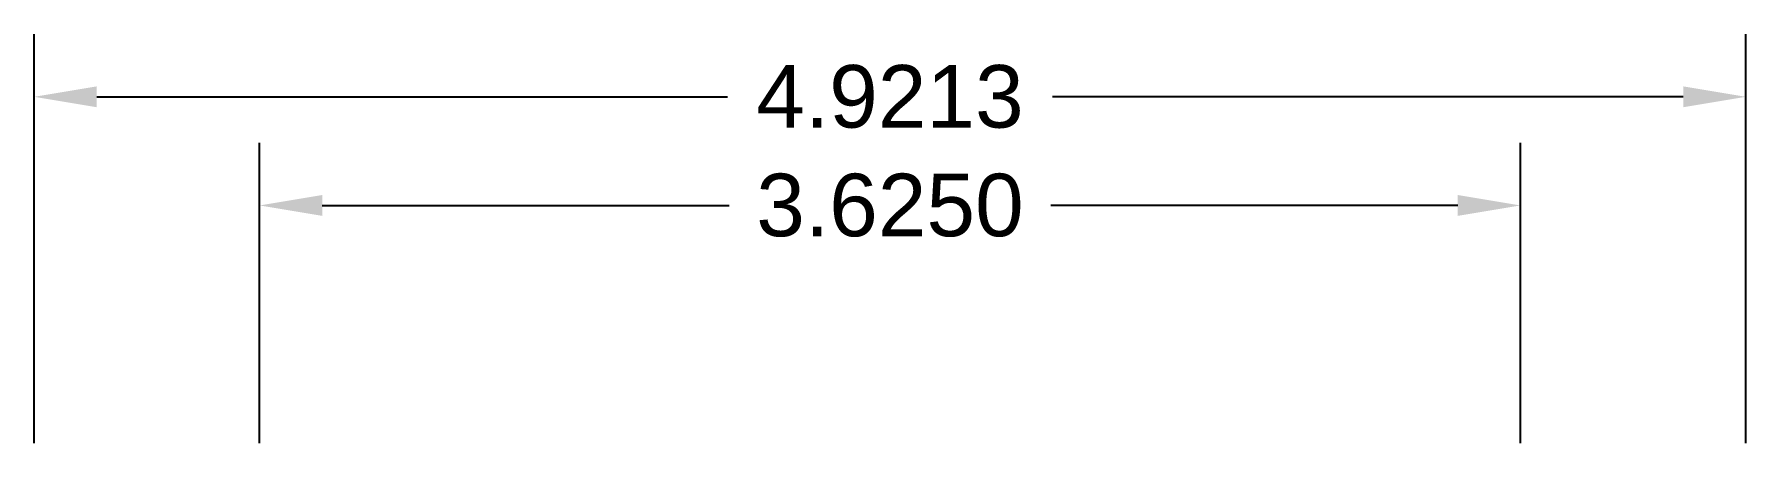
# Model space of a CAD drawing. Header units: inches. Extents: x 0.59 to 5.51, y 0.53 to 1.77.
import ezdxf

# ---------------------------------------------------------------- set-up
doc = ezdxf.new("R2010")
doc.units = ezdxf.units.IN
doc.header["$MEASUREMENT"] = 0
doc.layers.get('0').update_dxf_attribs({"color": 254, "true_color": 0xc2ced6})
doc.styles.get("Standard").update_dxf_attribs({"font": 'Arial.ttf'})
doc.dimstyles.get("Standard").update_dxf_attribs({"dimtxt": 0.18, "dimasz": 0.18, "dimexe": 0.18, "dimexo": 0.0625, "dimgap": 0.09, "dimtad": 0, "dimtih": 1, "dimtoh": 1, "dimdec": 4, "dimzin": 0, "dimdsep": 46, "dimtxsty": 'Standard', "dimcen": 0.09, "dimadec": 0, "dimazin": 0, "dimtfac": 1, "dimtdec": 4, "dimtofl": 0, "dimtmove": 0, "dimatfit": 3, "dimfxl": 1, "dimtolj": 1, "dimtzin": 0, "dimarcsym": 0})

# ---------------------------------------------------------------- blocks, each defined once
blk = doc.blocks.new('*D1')
at = {"color": 0, "lineweight": -2, "transparency": 16777216}
for p, q in [((0.5856, 0.5933), (0.5856, 1.7694)), ((5.5069, 0.5933), (5.5069, 1.7694)), ((0.7656, 1.5894), (2.5793, 1.5894)), ((5.3269, 1.5894), (3.5132, 1.5894))]:
    blk.add_line(p, q, dxfattribs=at)
at = {"color": 0, "transparency": 16777216}
for points in [[(0.7656, 1.6194), (0.7656, 1.5594), (0.5856, 1.5894)], [(5.3269, 1.6194), (5.3269, 1.5594), (5.5069, 1.5894)]]:
    blk.add_solid(points, dxfattribs=at)
at = {"layer": 'Defpoints', "color": 0, "transparency": 16777216}
for p in [(5.5069, 1.5894), (0.5856, 0.5308, 0.1398), (5.5069, 0.5308, 0.1398)]:
    blk.add_point(p, dxfattribs=at)
at = {"color": 0, "transparency": 16777216, "insert": (3.0462, 1.5894), "char_height": 0.18, "attachment_point": 5}
blk.add_mtext('\\A1;4.9213', dxfattribs=at)
blk = doc.blocks.new('*D2')
at = {"color": 0, "lineweight": -2, "transparency": 16777216}
for p, q in [((1.2337, 0.5933), (1.2337, 1.4569)), ((4.8587, 0.5933), (4.8587, 1.4569)), ((1.4137, 1.2769), (2.5842, 1.2769)), ((4.6787, 1.2769), (3.5083, 1.2769))]:
    blk.add_line(p, q, dxfattribs=at)
at = {"color": 0, "transparency": 16777216}
for points in [[(1.4137, 1.3069), (1.4137, 1.2469), (1.2337, 1.2769)], [(4.6787, 1.3069), (4.6787, 1.2469), (4.8587, 1.2769)]]:
    blk.add_solid(points, dxfattribs=at)
at = {"layer": 'Defpoints', "color": 0, "transparency": 16777216}
for p in [(4.8587, 1.2769), (1.2337, 0.5308, 0.1398), (4.8587, 0.5308, 0.1398)]:
    blk.add_point(p, dxfattribs=at)
at = {"color": 0, "transparency": 16777216, "insert": (3.0462, 1.2769), "char_height": 0.18, "attachment_point": 5}
blk.add_mtext('\\A1;3.6250', dxfattribs=at)

msp = doc.modelspace()

# ---------------------------------------------------------------- dimensions: what is measured, and where the dimension line sits
for base, p1, p2, picture, middle in [((5.50687, 1.58944), (0.58561, 0.53082, 0.13983), (5.50687, 0.53082, 0.13983), '*D1', (3.04624, 1.58944)), ((4.85874, 1.27689), (1.23374, 0.53082, 0.13983), (4.85874, 0.53082, 0.13983), '*D2', (3.04624, 1.27689))]:
    dim = msp.add_linear_dim(base=base, p1=p1, p2=p2, angle=180, dimstyle='Standard')
    dim.commit()
    dim.dimension.update_dxf_attribs({"geometry": picture, "text_midpoint": middle})

doc.saveas('drawing.dxf')
